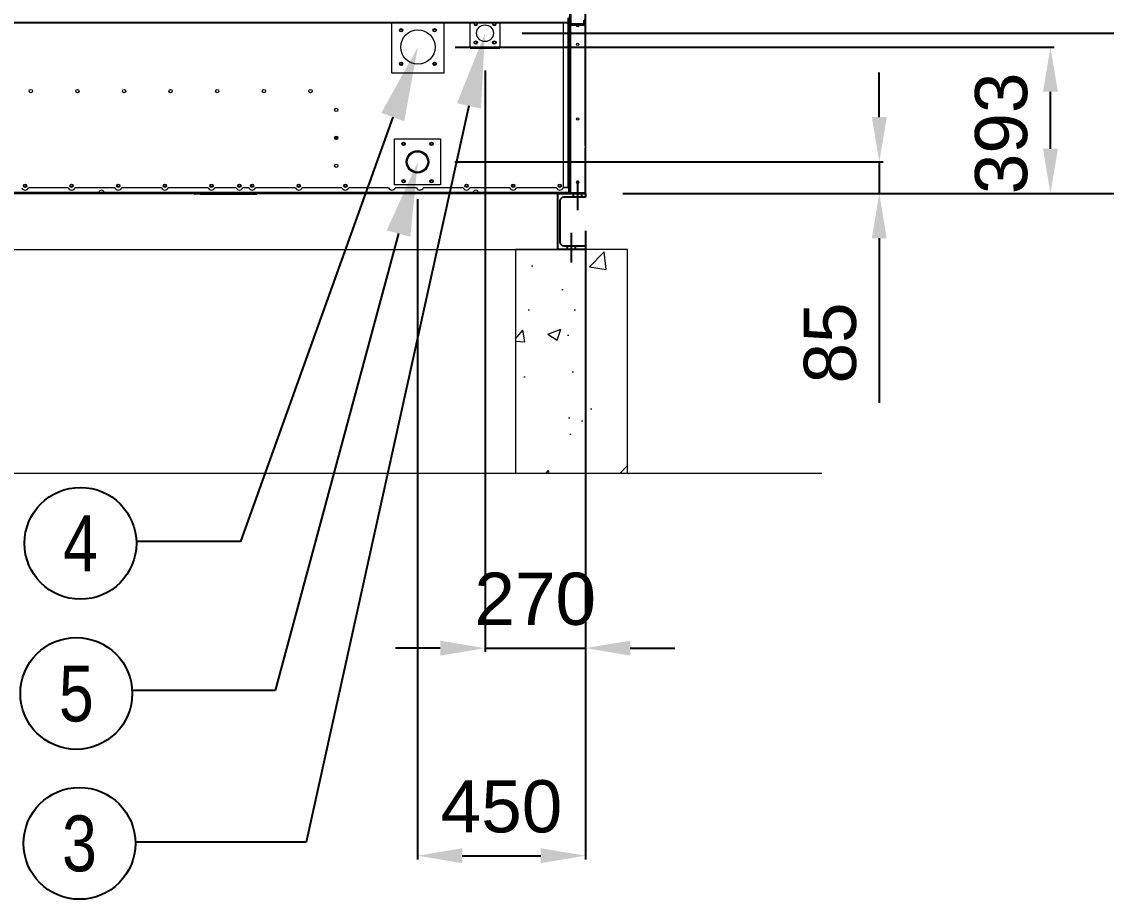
# Model space of a CAD drawing. Header units: millimetres. Extents: x 2739 to 32146, y 1792 to 22587.
# Drawn here: x 7681 to 10590, y 7482 to 9836 of the extents above; entities that cross this region are included whole.
import ezdxf
from ezdxf import colors
from ezdxf.entities.mleader import LeaderData, LeaderLine
from ezdxf.enums import TextEntityAlignment as Align
from ezdxf.math import Vec2, Vec3

# ---------------------------------------------------------------- set-up
doc = ezdxf.new("R2010")
doc.units = ezdxf.units.MM
for name, pattern in [('CENTER', [2, 1.25, -0.25, 0.25, -0.25]), ('CENTERX2', [4, 2.5, -0.5, 0.5, -0.5]), ('HIDDEN', [0.375, 0.25, -0.125]), ('HIDDENX2', [0.75, 0.5, -0.25])]:
    doc.linetypes.add(name, pattern=pattern)
for name, color, linetype in [('center', 1, 'CENTER'), ('HIDD', 2, 'HIDDENX2'), ('냉각탑_dim', 1, 'Continuous'), ('냉각탑_text', 3, 'Continuous'), ('냉각탑_기초', 23, 'Continuous')]:
    doc.layers.add(name, color=color, linetype=linetype)
doc.styles.get("Standard").update_dxf_attribs({"font": 'arial.ttf'})
doc.dimstyles.new('1.40', dxfattribs={"dimscale": 20, "dimtxt": 1.5, "dimasz": 1, "dimexe": 0.5, "dimexo": 0.5, "dimgap": 0.5, "dimtad": 1, "dimdec": 0, "dimzin": 0, "dimdsep": 46, "dimtxsty": 'Standard', "dimcen": 0, "dimclrd": 2, "dimclre": 2, "dimclrt": 3, "dimadec": 0, "dimazin": 0, "dimtfac": 1, "dimtdec": 0, "dimtmove": 0, "dimatfit": 0, "dimfxl": 1, "dimtolj": 1, "dimtzin": 0, "dimlwd": -1, "dimlwe": -1, "dimarcsym": 0})

# ---------------------------------------------------------------- blocks, each defined once
blk = doc.blocks.new('*D32')
at = {"color": 2, "transparency": 16777216}
for p, q in [((8923.8, 9704.9), (8923.8, 8145.4)), ((9193.3, 9274.9), (9193.3, 8145.4)), ((8803.8, 8155.4), (8683.8, 8155.4)), ((8923.8, 8155.4), (9193.3, 8155.4)), ((9313.3, 8155.4), (9433.3, 8155.4))]:
    blk.add_line(p, q, dxfattribs=at)
for points in [[(8803.8, 8175.4), (8803.8, 8135.4), (8923.8, 8155.4)], [(9313.3, 8175.4), (9313.3, 8135.4), (9193.3, 8155.4)]]:
    blk.add_solid(points, dxfattribs=at)
at = {"layer": 'Defpoints', "color": 0, "transparency": 16777216}
for p in [(8923.8, 9804.9), (9193.3, 9374.9), (9193.3, 8155.4)]:
    blk.add_point(p, dxfattribs=at)
at = {"color": 3, "lineweight": 5, "transparency": 16777216, "insert": (9058.5, 8286.9), "char_height": 140, "attachment_point": 5}
blk.add_mtext('\\A1;270', dxfattribs=at)
blk = doc.blocks.new('*D33')
at = {"color": 2, "transparency": 16777216}
for p, q in [((8742.8, 9359.9), (8742.8, 7588.6)), ((9193.3, 9274.9), (9193.3, 7588.6)), ((8862.8, 7598.6), (9073.3, 7598.6))]:
    blk.add_line(p, q, dxfattribs=at)
for points in [[(8862.8, 7618.6), (8862.8, 7578.6), (8742.8, 7598.6)], [(9073.3, 7618.6), (9073.3, 7578.6), (9193.3, 7598.6)]]:
    blk.add_solid(points, dxfattribs=at)
at = {"layer": 'Defpoints', "color": 0, "transparency": 16777216}
for p in [(8742.8, 9459.9), (9193.3, 9374.9), (9193.3, 7598.6)]:
    blk.add_point(p, dxfattribs=at)
at = {"color": 3, "lineweight": 5, "transparency": 16777216, "insert": (8968, 7730.1), "char_height": 140, "attachment_point": 5}
blk.add_mtext('\\A1;450', dxfattribs=at)
blk = doc.blocks.new('*D34')
at = {"color": 2, "transparency": 16777216}
for p, q in [((9981.2, 9579.9), (9981.2, 9699.9)), ((8842.8, 9459.9), (9991.2, 9459.9)), ((9981.2, 9459.9), (9981.2, 9374.9)), ((9293.3, 9374.9), (9991.2, 9374.9)), ((9981.2, 9254.9), (9981.2, 8813.2))]:
    blk.add_line(p, q, dxfattribs=at)
for points in [[(9961.2, 9579.9), (10001.2, 9579.9), (9981.2, 9459.9)], [(9961.2, 9254.9), (10001.2, 9254.9), (9981.2, 9374.9)]]:
    blk.add_solid(points, dxfattribs=at)
at = {"layer": 'Defpoints', "color": 0, "transparency": 16777216}
for p in [(8742.8, 9459.9), (9193.3, 9374.9), (9981.2, 9374.9)]:
    blk.add_point(p, dxfattribs=at)
at = {"color": 3, "lineweight": 5, "transparency": 16777216, "insert": (9849.7, 8974.1), "char_height": 140, "attachment_point": 5, "rotation": 90}
blk.add_mtext('\\A1;85', dxfattribs=at)
blk = doc.blocks.new('*D35')
at = {"color": 2, "transparency": 16777216}
for p, q in [((8843.8, 9767.9), (10450.2, 9767.9)), ((10440.2, 9494.9), (10440.2, 9647.9)), ((9293.3, 9374.9), (10450.2, 9374.9))]:
    blk.add_line(p, q, dxfattribs=at)
for points in [[(10420.2, 9647.9), (10460.2, 9647.9), (10440.2, 9767.9)], [(10420.2, 9494.9), (10460.2, 9494.9), (10440.2, 9374.9)]]:
    blk.add_solid(points, dxfattribs=at)
at = {"layer": 'Defpoints', "color": 0, "transparency": 16777216}
for p in [(8743.8, 9767.9), (10440.2, 9767.9), (9193.3, 9374.9)]:
    blk.add_point(p, dxfattribs=at)
at = {"color": 3, "lineweight": 5, "transparency": 16777216, "insert": (10308.7, 9536.4), "char_height": 140, "attachment_point": 5, "rotation": 90}
blk.add_mtext('\\A1;393', dxfattribs=at)
blk = doc.blocks.new('*D36')
at = {"color": 2, "transparency": 16777216}
for p, q in [((10854.6, 9924.9), (10854.6, 10044.9)), ((9023.8, 9804.9), (10864.6, 9804.9)), ((10854.6, 9804.9), (10854.6, 9374.9)), ((9293.3, 9374.9), (10864.6, 9374.9)), ((10854.6, 9254.9), (10854.6, 8700.5))]:
    blk.add_line(p, q, dxfattribs=at)
for points in [[(10834.6, 9924.9), (10874.6, 9924.9), (10854.6, 9804.9)], [(10834.6, 9254.9), (10874.6, 9254.9), (10854.6, 9374.9)]]:
    blk.add_solid(points, dxfattribs=at)
at = {"layer": 'Defpoints', "color": 0, "transparency": 16777216}
for p in [(8923.8, 9804.9), (9193.3, 9374.9), (10854.6, 9374.9)]:
    blk.add_point(p, dxfattribs=at)
at = {"color": 3, "lineweight": 5, "transparency": 16777216, "insert": (10723, 8917.7), "char_height": 140, "attachment_point": 5, "rotation": 90}
blk.add_mtext('\\A1;430', dxfattribs=at)
blk = doc.blocks.new('435')
for p, q in [((-131382, 21088.8), (-131342, 21088.8)), ((-131382, 21088.8), (-131382, 21078.8)), ((-131342, 21088.8), (-131342, 21038.8)), ((-131342, 21088.8), (-131342, 21038.8)), ((-131380, 21078.8), (-131382, 21078.8)), ((-131380, 21086.8), (-131344, 21086.8)), ((-131380, 21086.8), (-131380, 21078.8)), ((-131344, 21086.8), (-131344, 21040.8)), ((-131382, 21038.8), (-131382, 21050.8)), ((-131382, 21050.8), (-131380, 21050.8)), ((-131342, 21038.8), (-131382, 21038.8)), ((-131380, 21040.8), (-131380, 21050.8)), ((-131344, 21040.8), (-131380, 21040.8))]:
    blk.add_line(p, q)
blk = doc.blocks.new('3')
at = {"color": 7, "lineweight": 20, "ltscale": 0.2055}
blk.add_line((9151.3, 9378.3), (9151.3, 9871.5), dxfattribs=at)
at = {"color": 7, "lineweight": 20, "ltscale": 0.058333}
for p, q in [((8673.8, 9697.9), (8673.8, 9832.9)), ((8813.8, 9832.9), (8813.8, 9697.9)), ((8813.8, 9697.9), (8673.8, 9697.9))]:
    blk.add_line(p, q, dxfattribs=at)
at = {"color": 7, "lineweight": 20, "ltscale": 0.044444}
for p, q in [((8883.8, 9764.9), (8883.8, 9832.9)), ((8963.8, 9832.9), (8963.8, 9764.9)), ((8883.8, 9764.9), (8963.8, 9764.9))]:
    blk.add_line(p, q, dxfattribs=at)
at = {"color": 7, "lineweight": 20, "ltscale": 0.194167}
for p, q in [((9134.3, 9391.9), (9134.3, 9834.9)), ((9145.9, 9846.5), (9145.9, 9391.9)), ((9149.3, 9849.9), (9149.3, 9391.9))]:
    blk.add_line(p, q, dxfattribs=at)
at = {"color": 7, "lineweight": 20, "ltscale": 0.011892}
blk.add_line((9193.3, 9859.1), (9193.3, 9830.6), dxfattribs=at)
at = {"color": 7, "lineweight": 20, "ltscale": 0.201042}
blk.add_line((9193.3, 9376.6), (9193.3, 9859.1), dxfattribs=at)
at = {"color": 7, "lineweight": 20, "ltscale": 0.044866}
for p, q in [((9193.3, 9813.3), (9193.3, 9705.6)), ((9193.3, 9688.3), (9193.3, 9580.6))]:
    blk.add_line(p, q, dxfattribs=at)
at = {"color": 7, "lineweight": 20, "ltscale": 0.003608}
for p in [(9193.3, 9705.6), (9193.3, 9688.3)]:
    blk.add_line(p, (9193.3, 9696.9), dxfattribs=at)
at = {"color": 7, "lineweight": 20, "ltscale": 0.003726}
blk.add_line((8520.3, 9525), (8529.2, 9525), dxfattribs=at)
at = {"color": 7, "lineweight": 20, "ltscale": 0.002875}
blk.add_line((8521.3, 9521.6), (8528.2, 9521.6), dxfattribs=at)
at = {"color": 7, "lineweight": 20, "ltscale": 0.051667}
blk.add_line((8680.8, 9521.9), (8804.8, 9521.9), dxfattribs=at)
at = {"color": 7, "lineweight": 20, "ltscale": 0.05}
for p, q in [((8680.8, 9397.9), (8680.8, 9521.9)), ((8804.8, 9521.9), (8804.8, 9397.9))]:
    blk.add_line(p, q, dxfattribs=at)
at = {"color": 7, "lineweight": 20, "ltscale": 2.97138e-06}
for p, q in [((9149.3, 9536.5), (9149.3, 9536.5)), ((9149.3, 9531.5), (9149.3, 9531.6)), ((9149.3, 9526.5), (9149.3, 9526.6)), ((9149.3, 9521.6), (9149.3, 9521.5))]:
    blk.add_line(p, q, dxfattribs=at)
at = {"color": 7, "lineweight": 20, "ltscale": 0.000833333}
for p, q in [((9151.3, 9524.9), (9149.3, 9524.9)), ((9151.3, 9519.9), (9149.3, 9519.9)), ((7888.5, 9376.9), (7888.5, 9374.9)), ((7902, 9376.9), (7902, 9374.9)), ((8157.8, 9372.9), (8157.8, 9374.9)), ((8297.8, 9372.9), (8297.8, 9374.9)), ((8892.5, 9376.9), (8892.5, 9374.9)), ((8906, 9376.9), (8906, 9374.9)), ((9145.9, 9389.9), (9145.9, 9391.9))]:
    blk.add_line(p, q, dxfattribs=at)
at = {"color": 7, "lineweight": 20, "ltscale": 0.000833171}
for p, q in [((9149.3, 9521.7), (9151.3, 9521.7)), ((9149.3, 9519.9), (9151.3, 9519.9))]:
    blk.add_line(p, q, dxfattribs=at)
at = {"color": 7, "lineweight": 20, "ltscale": 0.000547189}
blk.add_line((9149.9, 9528.6), (9151.3, 9528.6), dxfattribs=at)
at = {"color": 7, "lineweight": 20, "ltscale": 0.000414935}
blk.add_line((9150.3, 9527.9), (9151, 9528.6), dxfattribs=at)
at = {"color": 7, "lineweight": 20, "ltscale": 0.00439}
blk.add_line((8804.8, 9397.9), (8680.8, 9397.9), dxfattribs=at)
at = {"color": 1, "linetype": 'CENTERX2', "ltscale": 50}
blk.add_line((9172.3, 9329.9), (9172.3, 9409.9), dxfattribs=at)
at = {"color": 7, "lineweight": 20}
blk.add_line((5670.9, 9374.9), (9115.7, 9374.9), dxfattribs=at)
at = {"color": 7, "lineweight": 20, "ltscale": 0.171731}
blk.add_line((7310.3, 9378.3), (7888.4, 9378.3), dxfattribs=at)
at = {"color": 7, "lineweight": 20, "ltscale": 0.17433}
blk.add_line((7470.1, 9374.9), (7888.5, 9374.9), dxfattribs=at)
at = {"color": 7, "lineweight": 20, "ltscale": 0.044641}
for p, q in [((7806.3, 9389.9), (7699.2, 9389.9)), ((7931.3, 9389.9), (7824.2, 9389.9)), ((8056.3, 9389.9), (7949.2, 9389.9)), ((8181.3, 9389.9), (8074.2, 9389.9)), ((8415.3, 9389.9), (8308.2, 9389.9)), ((8540.3, 9389.9), (8433.2, 9389.9)), ((8665.3, 9389.9), (8558.2, 9389.9)), ((8865.3, 9389.9), (8758.2, 9389.9)), ((8990.3, 9389.9), (8883.2, 9389.9)), ((9115.3, 9389.9), (9008.2, 9389.9))]:
    blk.add_line(p, q, dxfattribs=at)
at = {"color": 7, "lineweight": 20, "ltscale": 0.005698}
for p, q in [((7888.4, 9378.3), (7902.1, 9378.3)), ((8892.4, 9378.3), (8906.1, 9378.3))]:
    blk.add_line(p, q, dxfattribs=at)
at = {"color": 7, "lineweight": 20, "ltscale": 0.005614}
for p, q in [((7888.5, 9376.9), (7902, 9376.9)), ((7888.5, 9374.9), (7902, 9374.9)), ((8892.5, 9376.9), (8906, 9376.9)), ((8892.5, 9374.9), (8906, 9374.9))]:
    blk.add_line(p, q, dxfattribs=at)
at = {"color": 7, "lineweight": 20, "ltscale": 0.412719}
blk.add_line((7902, 9374.9), (8892.5, 9374.9), dxfattribs=at)
at = {"color": 7, "lineweight": 20, "ltscale": 0.412635}
blk.add_line((7902.1, 9378.3), (8892.4, 9378.3), dxfattribs=at)
at = {"color": 7, "lineweight": 20, "ltscale": 0.004833}
for p, q in [((8157.8, 9372.9), (8146.2, 9372.9)), ((8297.8, 9372.9), (8309.4, 9372.9)), ((9134.3, 9391.9), (9145.9, 9391.9)), ((9147.6, 9389.9), (9147.6, 9378.3))]:
    blk.add_line(p, q, dxfattribs=at)
at = {"color": 7, "lineweight": 20, "ltscale": 0.000833651}
for p, q in [((8159.8, 9372.9), (8159.8, 9374.9)), ((8295.8, 9372.9), (8295.8, 9374.9))]:
    blk.add_line(p, q, dxfattribs=at)
at = {"color": 7, "lineweight": 20, "ltscale": 0.056667}
blk.add_line((8159.8, 9372.9), (8295.8, 9372.9), dxfattribs=at)
at = {"color": 7, "lineweight": 20, "ltscale": 0.023808}
for p, q in [((8256.3, 9389.9), (8199.2, 9389.9)), ((8740.3, 9389.9), (8683.2, 9389.9))]:
    blk.add_line(p, q, dxfattribs=at)
at = {"color": 7, "lineweight": 20, "ltscale": 0.006725}
blk.add_line((8290.3, 9389.9), (8274.2, 9389.9), dxfattribs=at)
at = {"color": 7, "lineweight": 20, "ltscale": 0.100651}
blk.add_line((8906, 9374.9), (9147.6, 9374.9), dxfattribs=at)
at = {"color": 7, "lineweight": 20, "ltscale": 0.100609}
blk.add_line((8906.1, 9378.3), (9147.6, 9378.3), dxfattribs=at)
at = {"color": 7, "lineweight": 20, "ltscale": 0.004083}
blk.add_line((9115.7, 9374.9), (9125.5, 9374.9), dxfattribs=at)
at = {"color": 7, "lineweight": 25, "ltscale": 0.125}
for p, q in [((9118.3, 9374.9), (9193.3, 9374.9)), ((9193.3, 9224.9), (9118.3, 9224.9))]:
    blk.add_line(p, q, dxfattribs=at)
at = {"ltscale": 25}
blk.add_line((9118.3, 9374.9), (9118.3, 9224.9), dxfattribs=at)
at = {"color": 7, "lineweight": 20, "ltscale": 0.026917}
blk.add_line((9190.1, 9374.9), (9125.5, 9374.9), dxfattribs=at)
at = {"color": 7, "lineweight": 20, "ltscale": 0.005987}
blk.add_line((9147.6, 9389.9), (9133.2, 9389.9), dxfattribs=at)
at = {"color": 7, "lineweight": 20, "ltscale": 0.001417}
for p, q in [((9145.9, 9391.9), (9149.3, 9391.9)), ((9147.6, 9374.9), (9147.6, 9378.3))]:
    blk.add_line(p, q, dxfattribs=at)
at = {"color": 7, "lineweight": 20, "ltscale": 0.000833334}
blk.add_line((9147.3, 9391.9), (9147.3, 9389.9), dxfattribs=at)
at = {"color": 7, "lineweight": 20, "ltscale": 0.000708333}
for p, q in [((9147.6, 9377.8), (9149.3, 9377.8)), ((9147.6, 9376.9), (9149.3, 9376.9))]:
    blk.add_line(p, q, dxfattribs=at)
at = {"color": 7, "lineweight": 20, "ltscale": 0.002958}
blk.add_line((9154.7, 9374.9), (9147.6, 9374.9), dxfattribs=at)
at = {"color": 7, "lineweight": 20, "ltscale": 0.000128159}
blk.add_line((9149, 9391.9), (9149.3, 9391.9), dxfattribs=at)
at = {"color": 7, "lineweight": 20, "ltscale": 0.005875}
blk.add_line((9149.3, 9377.8), (9149.3, 9391.9), dxfattribs=at)
at = {"color": 7, "lineweight": 20, "ltscale": 0.000832339}
blk.add_line((9149.3, 9379.9), (9151.3, 9379.9), dxfattribs=at)
at = {"color": 7, "lineweight": 20, "ltscale": 0.000837582}
blk.add_line((9149.3, 9378.1), (9151.3, 9378.1), dxfattribs=at)
at = {"color": 7, "lineweight": 20, "ltscale": 0.000375}
blk.add_line((9149.3, 9377.8), (9149.3, 9376.9), dxfattribs=at)
blk.add_line((9149.3, 9377.8), (9149.3, 9376.9), dxfattribs=at)
blk.add_line((9149.3, 9377.8), (9149.3, 9376.9), dxfattribs=at)
blk.add_line((9149.3, 9377.8), (9149.3, 9376.9), dxfattribs=at)
blk.add_line((9149.3, 9377.8), (9149.3, 9376.9), dxfattribs=at)
blk.add_line((9149.3, 9377.8), (9149.3, 9376.9), dxfattribs=at)
at = {"color": 7, "lineweight": 20, "ltscale": 0.000374986}
blk.add_line((9149.3, 9376.9), (9149.3, 9377.8), dxfattribs=at)
at = {"color": 7, "lineweight": 20, "ltscale": 0.01525}
blk.add_line((9191.3, 9374.9), (9154.7, 9374.9), dxfattribs=at)
for p, q in [((9161.3, 9364.9), (9161.3, 9374.9)), ((9183.3, 9364.9), (9183.3, 9374.9)), ((9144.8, 9224.9), (9144.8, 9234.9)), ((9166.8, 9224.9), (9166.8, 9234.9))]:
    blk.add_line(p, q)
at = {"color": 7, "lineweight": 20, "ltscale": 0.001168}
blk.add_line((9193.3, 9389.9), (9193.3, 9387.1), dxfattribs=at)
at = {"color": 7, "lineweight": 20, "ltscale": 0.00485}
blk.add_line((9193.3, 9388.3), (9193.3, 9376.6), dxfattribs=at)
at = {"color": 7, "lineweight": 20, "ltscale": 0.003775}
blk.add_line((9193.3, 9378.3), (9193.3, 9387.4), dxfattribs=at)
at = {"color": 7, "lineweight": 25, "ltscale": 0.008333}
blk.add_line((9193.3, 9374.9), (9193.3, 9364.9), dxfattribs=at)
at = {"color": 7, "lineweight": 25, "ltscale": 0.091667}
blk.add_line((9124.8, 9354.9), (9124.8, 9244.9), dxfattribs=at)
at = {"color": 7, "lineweight": 25, "ltscale": 0.05125}
for p, q in [((9193.3, 9364.9), (9134.8, 9364.9)), ((9134.8, 9234.9), (9193.3, 9234.9))]:
    blk.add_line(p, q, dxfattribs=at)
at = {"lineweight": 5}
blk.add_line((5668.3, 9224.9), (9118.3, 9224.9), dxfattribs=at)
at = {"color": 7, "lineweight": 15, "ltscale": 0.0625}
blk.add_line((9193.3, 9234.9), (9193.3, 9224.9), dxfattribs=at)
at = {"color": 7, "lineweight": 20}
for centre, radius in [((8898.8, 9829.9), 3), ((8948.8, 9829.9), 3), ((8698.8, 9812.9), 3), ((8743.8, 9767.9), 46), ((8788.8, 9812.9), 3), ((8923.8, 9804.9), 22.5), ((9172.3, 9824.9), 3), ((8898.8, 9779.9), 4.5), ((8898.8, 9779.9), 3), ((8948.8, 9779.9), 4.5), ((8948.8, 9779.9), 3), ((9172.3, 9774.9), 3), ((8698.8, 9722.9), 3), ((8788.8, 9722.9), 3), ((7705.8, 9649.9), 4.5), ((7830.8, 9649.9), 4.5), ((7955.8, 9649.9), 4.5), ((8080.8, 9649.9), 4.5), ((8205.8, 9649.9), 4.5), ((8330.8, 9649.9), 4.5), ((8455.8, 9649.9), 4.5), ((8524.8, 9599.4), 4.5), ((9172.3, 9574.9), 3), ((8524.8, 9524.4), 4.5), ((8705.3, 9507.9), 4.5), ((8780.3, 9507.9), 4.5), ((8705.3, 9507.9), 3), ((8742.8, 9459.9), 30.2), ((8742.8, 9459.9), 27.3), ((8780.3, 9507.9), 3), ((8524.8, 9449.4), 4.5), ((7690.3, 9395.9), 4.5), ((7690.3, 9395.9), 3), ((7815.3, 9395.9), 4.5), ((7815.3, 9395.9), 3), ((7940.3, 9395.9), 4.5), ((7940.3, 9395.9), 3), ((8065.3, 9395.9), 4.5), ((8065.3, 9395.9), 3), ((8190.3, 9395.9), 4.5), ((8190.3, 9395.9), 3), ((8265.3, 9395.9), 4.5), ((8265.3, 9395.9), 3), ((8299.3, 9395.9), 4.5), ((8299.3, 9395.9), 3), ((8424.3, 9395.9), 4.5), ((8424.3, 9395.9), 3), ((8549.3, 9395.9), 4.5), ((8549.3, 9395.9), 3), ((8705.3, 9407.9), 4.5), ((8705.3, 9407.9), 3), ((8780.3, 9407.9), 4.5), ((8780.3, 9407.9), 3), ((8874.3, 9395.9), 4.5), ((8874.3, 9395.9), 3), ((8999.3, 9395.9), 4.5), ((8999.3, 9395.9), 3), ((9124.3, 9395.9), 4.5), ((9124.3, 9395.9), 3), ((9172.3, 9404.9), 3)]:
    blk.add_circle(centre, radius, dxfattribs=at)
at = {"lineweight": 5}
for centre in [(8698.8, 9812.9), (8788.8, 9812.9), (8698.8, 9722.9), (8788.8, 9722.9)]:
    blk.add_circle(centre, 4.5, dxfattribs=at)
at = {"color": 7, "lineweight": 20}
for centre, radius, start, end in [((8898.8, 9829.9), 4.5, 138.1897, 41.8103), ((8948.8, 9829.9), 4.5, 138.1897, 41.8103), ((9144.1, 9639.7), 5.2, 0, 0.6924), ((9152.7, 9530.3), 3.4, 180, 245.6843), ((9145.9, 9413.5), 3.4, 0, 0.2366), ((7690.3, 9394.4), 10, 206.7437, 333.2563), ((7815.3, 9394.4), 10, 206.7437, 333.2563), ((7904.8, 9376), 16.6, 171.9124, 179.4428), ((7895.3, 9376.8), 7, 12.3734, 167.6266), ((7885.7, 9376), 16.6, 0.5572, 8.0877), ((7940.3, 9394.4), 10, 206.7437, 333.2563), ((8065.3, 9394.4), 10, 206.7437, 333.2563), ((8146.2, 9376.3), 3.4, 204.3017, 270), ((8146.2, 9376.3), 1.4, 268.112, 270), ((8190.3, 9394.4), 10, 206.7437, 333.2563), ((8265.3, 9394.4), 10, 206.7437, 333.2563), ((8299.3, 9394.4), 10, 206.7437, 333.2563), ((8309.4, 9376.3), 3.4, 270, 335.6983), ((8309.4, 9376.3), 1.4, 270, 271.888), ((8424.3, 9394.4), 10, 206.7437, 333.2563), ((8549.3, 9394.4), 10, 206.7437, 333.2563), ((8674.3, 9394.4), 10, 206.7437, 333.2563), ((8749.3, 9394.4), 10, 206.7437, 333.2563), ((8874.3, 9394.4), 10, 206.7437, 333.2563), ((8908.8, 9376), 16.6, 171.9124, 179.4428), ((8899.3, 9376.8), 7, 12.3734, 167.6266), ((8889.7, 9376), 16.6, 0.5572, 8.0877), ((8999.3, 9394.4), 10, 206.7437, 333.2563), ((9124.3, 9394.4), 10, 206.7437, 333.2563), ((9145.9, 9378.3), 3.4, 299.9991, 335.6839)]:
    blk.add_arc(centre, radius, start, end, dxfattribs=at)
at = {"color": 7, "lineweight": 25}
for centre, start, end in [((9134.8, 9354.9), 90, 180), ((9134.8, 9244.9), 180, 270)]:
    blk.add_arc(centre, 10, start, end, dxfattribs=at)
at = {"color": 7, "lineweight": 20}
for centre, major_axis, ratio, start_param, end_param in [((9145.9, 9686.8), (3.4, 0), 0.087156, 0, 0.009032), ((9145.9, 9536.5), (3.4, 0), 0.999969, 0, 0.017333), ((9145.9, 9531.5), (3.4, 0), 0.999969, 0, 0.015352), ((9145.9, 9531.5), (3.4, 0), 0.999969, 0, 0.015332), ((9145.9, 9526.5), (3.4, 0), 0.999969, 0, 0.013059), ((9145.9, 9526.5), (3.4, 0), 0.999969, 6.283185, 6.29622), ((9145.9, 9521.5), (3.4, 0), 0.999969, 6.283185, 6.293406), ((9145.9, 9496.4), (-3.4, 0), 0.999969, 3.125622, 3.141593), ((9145.9, 9491.4), (-3.4, 0), 0.999969, 3.125622, 3.141593), ((9145.9, 9486.4), (-3.4, 0), 0.999969, 3.131366, 3.141593)]:
    blk.add_ellipse(centre, major_axis=major_axis, ratio=ratio, start_param=start_param, end_param=end_param, dxfattribs=at)
for points in [[(9149.9, 9528.6), (9149.7, 9529), (9149.5, 9529.3), (9149.3, 9529.7), (9149.3, 9530), (9149.3, 9530.3)], [(7888.5, 9376.9), (7888.5, 9376.9), (7888.4, 9377), (7888.4, 9377), (7888.3, 9377.1), (7888.3, 9377.1)], [(7902.2, 9377.1), (7902.2, 9377.1), (7902.2, 9377), (7902.1, 9377), (7902.1, 9376.9), (7902, 9376.9)], [(8892.5, 9376.9), (8892.5, 9376.9), (8892.4, 9377), (8892.4, 9377), (8892.3, 9377.1), (8892.3, 9377.1)], [(8906.2, 9377.1), (8906.2, 9377.1), (8906.2, 9377), (8906.1, 9377), (8906.1, 9376.9), (8906, 9376.9)]]:
    blk.add_open_spline(points, degree=5, dxfattribs=at)
for points, knots in [([(7888.5, 9374.9), (7888.5, 9374.9), (7888.4, 9375), (7888.4, 9375.1), (7888.3, 9375.4), (7888.3, 9375.7), (7888.3, 9375.9), (7888.3, 9376), (7888.3, 9376.2)], [0, 0, 0, 0, 0, 0, 3.009, 3.009, 3.009, 4.870321, 4.870321, 4.870321, 4.870321, 4.870321, 4.870321]), ([(7902.3, 9376.2), (7902.3, 9375.8), (7902.2, 9375.5), (7902.2, 9375.3), (7902.2, 9375), (7902.1, 9375), (7902, 9375), (7902, 9374.9), (7902, 9374.9)], [0, 0, 0, 0, 0, 0, 3.956241, 3.956241, 3.956241, 4.866694, 4.866694, 4.866694, 4.866694, 4.866694, 4.866694]), ([(8892.5, 9374.9), (8892.5, 9374.9), (8892.4, 9375), (8892.4, 9375.1), (8892.3, 9375.4), (8892.3, 9375.7), (8892.3, 9375.9), (8892.3, 9376), (8892.3, 9376.2)], [0, 0, 0, 0, 0, 0, 3.009, 3.009, 3.009, 4.870321, 4.870321, 4.870321, 4.870321, 4.870321, 4.870321]), ([(8906.3, 9376.2), (8906.3, 9375.8), (8906.2, 9375.5), (8906.2, 9375.3), (8906.2, 9375), (8906.1, 9375), (8906, 9375), (8906, 9374.9), (8906, 9374.9)], [0, 0, 0, 0, 0, 0, 3.956241, 3.956241, 3.956241, 4.866694, 4.866694, 4.866694, 4.866694, 4.866694, 4.866694])]:
    blk.add_open_spline(points, degree=5, knots=knots, dxfattribs=at)
at = {"layer": 'center', "lineweight": 20}
for p, q in [((9151.3, 12974.9), (9151.3, 9374.9)), ((9193.3, 12974.9), (9193.3, 9374.9)), ((5635.3, 9832.9), (9151.3, 9832.9)), ((9193.3, 9374.9), (9151.3, 9374.9))]:
    blk.add_line(p, q, dxfattribs=at)
at = {"layer": 'HIDD', "linetype": 'HIDDEN', "lineweight": 20}
for p, q in [((9153.3, 12972.7), (9153.3, 9376.9)), ((9191.3, 12972.7), (9191.3, 9502.1)), ((5637.3, 9834.9), (9151.3, 9834.9)), ((9191.3, 9497.9), (9191.3, 9376.9)), ((9191.3, 9376.9), (9153.3, 9376.9))]:
    blk.add_line(p, q, dxfattribs=at)
at = {"lineweight": 20, "xscale": -1}
blk.add_blockref('435', (-122190.7, -11210.9), dxfattribs=at)

msp = doc.modelspace()

# ---------------------------------------------------------------- hatches: boundary and pattern name
at = {"layer": '냉각탑_기초', "lineweight": 20, "ltscale": 30}
h = msp.add_hatch(dxfattribs=at)
h.set_pattern_fill('AR-CONC', color=256, scale=50, style=0)
h.set_pattern_definition([(50, (-7752.76, -7316.37), (358.63, -31.376), [37.5, -412.5]), (355, (-7752.76, -7316.37), (-69.3757, 376.096), [30, -330]), (100.4514, (-7722.88, -7319), (289.2547, 344.72), [31.87, -350.571]), (46.1842, (-7752.76, -7216.37), (533.6205, -82.7595), [56.25, -618.75]), (96.6356, (-7708.3, -7223.27), (467.331, 487.059), [47.805, -525.856]), (351.1842, (-7752.76, -7216.4), (467.331, 487.059), [45, -495]), (21, (-7702.76, -7241.37), (298.4535, -201.3094), [37.5, -412.5]), (326, (-7702.76, -7241.37), (121.6577, 362.575), [30, -330]), (71.4514, (-7677.9, -7258.15), (420.1113, 161.265), [31.87, -350.571]), (37.5, (-7752.76, -7316.37), (6.0799, 166.4469), [0, -326, 0, -335, 0, -331.25]), (7.5, (-7752.76, -7316.37), (131.5348, 197.2059), [0, -191, 0, -318.5, 0, -126.25]), (327.5, (-7864.26, -7316.37), (266.9112, -11.2774), [0, -125, 0, -390, 0, -517.5]), (317.5, (-7914.26, -7316.37), (291.593, 50.0525), [0, -162.5, 0, -259, 0, -367.5])])
h.paths.add_polyline_path([(9005.8, 9224.9), (9305.8, 9224.9), (9305.8, 8624.9), (9005.8, 8624.9)])

# ---------------------------------------------------------------- linework, layer by layer
at = {"color": 1, "linetype": 'CENTERX2', "ltscale": 50}
msp.add_line((9155.8, 9189.9), (9155.8, 9269.9), dxfattribs=at)
at = {"layer": '냉각탑_dim', "linetype": 'ByBlock', "lineweight": -3}
for centre in [(7838.9, 8436.6), (7827.8, 8033.8), (7836.3, 7631.6)]:
    msp.add_circle(centre, 150, dxfattribs=at)
at = {"layer": '냉각탑_기초', "lineweight": 20, "ltscale": 30}
msp.add_line((5068.7, 8624.9), (9826.7, 8624.9), dxfattribs=at)
msp.add_lwpolyline([(9305.8, 8624.9), (9305.8, 9224.9), (9005.8, 9224.9), (9005.8, 8624.9)], dxfattribs=at)

# ---------------------------------------------------------------- block references
msp.add_blockref('3', (0, 0))

# ---------------------------------------------------------------- texts
at = {"layer": '냉각탑_text', "width": 0.8}
for s, p in [('4', (7838.9, 8436.6)), ('5', (7827.8, 8033.8)), ('3', (7836.3, 7631.6))]:
    msp.add_text(s, height=150, dxfattribs=at).set_placement(p, align=Align.MIDDLE_CENTER)

# ---------------------------------------------------------------- dimensions: what is measured, and where the dimension line sits
at = {"lineweight": 5}
for base, p1, picture, middle in [((10854.6, 9374.9), (8923.8, 9804.9), '*D36', (10723, 8917.7)), ((9981.2, 9374.9), (8742.8, 9459.9), '*D34', (9849.7, 8974.1))]:
    dim = msp.add_linear_dim(base=base, p1=p1, p2=(9193.3, 9374.9), angle=90, dimstyle='1.40', override={"dimtxt": 7, "dimasz": 6, "dimexo": 5, "dimgap": 3}, dxfattribs=at)
    dim.commit()
    dim.dimension.update_dxf_attribs({"geometry": picture, "text_midpoint": middle})
dim = msp.add_linear_dim(base=(9193.2610256, 8155.4125529), p1=(8923.7610256, 9804.9466969), p2=(9193.2610256, 9374.9466969), dimstyle='1.40', override={"dimtxt": 7, "dimasz": 6, "dimexo": 5, "dimgap": 3}, dxfattribs=at)
dim.commit()
dim.dimension.update_dxf_attribs({"geometry": '*D32', "text_midpoint": (9058.5110256, 8155.4125529), "dimtype": 160})
dim = msp.add_linear_dim(base=(10440.2, 9767.9), p1=(9193.3, 9374.9), p2=(8743.8, 9767.9), angle=90, dimstyle='1.40', override={"dimtxt": 7, "dimasz": 6, "dimexo": 5, "dimgap": 3}, dxfattribs=at)
dim.commit()
dim.dimension.update_dxf_attribs({"geometry": '*D35', "text_midpoint": (10440.2, 9536.4), "dimtype": 160})
dim = msp.add_linear_dim(base=(9193.261, 7598.613), p1=(8742.8383, 9459.947), p2=(9193.261, 9374.9467), dimstyle='1.40', override={"dimtxt": 7, "dimasz": 6, "dimexo": 5, "dimgap": 3}, dxfattribs=at)
dim.commit()
dim.dimension.update_dxf_attribs({"geometry": '*D33', "text_midpoint": (8968.0497, 7730.0932)})

# ---------------------------------------------------------------- leaders
at = {"layer": '냉각탑_dim', "lineweight": -3}
ml = msp.add_multileader_mtext('Standard', dxfattribs=at)
ml.set_content('')
ml.set_leader_properties(color=256)
ml.build(insert=Vec2(0, 0))
ml.multileader.update_dxf_attribs({"text_right_attachment_type": 6, "dogleg_length": 5, "arrow_head_size": 199.5, "scale": 30})
ctx = ml.context
ctx.base_point, ctx.scale, ctx.char_height, ctx.arrow_head_size, ctx.landing_gap_size, ctx.plane_origin = Vec3(7986.2, 7634.8), 30, 7.18, 199.5, 3.59, Vec3(8007.7, 8498.9)
ctx.right_attachment, ctx.text_align_type = 6, 2
notes = []
notes.append((ctx, [(0, (1, 1, 0), (8443.8, 7634.8), (-1, 0), 457.5, [(0, [(8923.8, 9804.9)], 0, [])])]))
ctx.mtext, ml.multileader.dxf.content_type = None, 0
ml = msp.add_multileader_mtext('Standard', dxfattribs=at)
ml.set_content('')
ml.set_leader_properties(color=256)
ml.build(insert=Vec2(0, 0))
ml.multileader.update_dxf_attribs({"text_right_attachment_type": 6, "dogleg_length": 5, "arrow_head_size": 199.5, "scale": 30})
ctx = ml.context
ctx.base_point, ctx.scale, ctx.char_height, ctx.arrow_head_size, ctx.landing_gap_size, ctx.plane_origin = Vec3(7988.8, 8441.9), 30, 7.18, 199.5, 3.59, Vec3(7609.4, 8050.5)
ctx.right_attachment, ctx.text_align_type = 6, 2
notes.append((ctx, [(0, (1, 1, 0), (8268.3, 8441.9), (-1, 0), 279.5, [(0, [(8743.8, 9767.9)], 0, [])])]))
ctx.mtext, ml.multileader.dxf.content_type = None, 0
ml = msp.add_multileader_mtext('Standard', dxfattribs=at)
ml.set_content('')
ml.set_leader_properties(color=256)
ml.build(insert=Vec2(0, 0))
ml.multileader.update_dxf_attribs({"text_right_attachment_type": 6, "dogleg_length": 5, "arrow_head_size": 199.5, "scale": 30})
ctx = ml.context
ctx.base_point, ctx.scale, ctx.char_height, ctx.arrow_head_size, ctx.landing_gap_size, ctx.plane_origin = Vec3(7977.6, 8041.6), 30, 7.18, 199.5, 3.59, Vec3(8600.1, 7762.5)
ctx.right_attachment, ctx.text_align_type = 6, 2
notes.append((ctx, [(0, (1, 1, 0), (8361.1, 8041.6), (-1, 0), 383.5, [(0, [(8743.8, 9460.2)], 0, [])])]))
ctx.mtext, ml.multileader.dxf.content_type = None, 0
for ctx, leaders in notes:
    for number, flags, end, landing, length, lines in leaders:
        leader = LeaderData()
        leader.index, (leader.has_last_leader_line, leader.has_dogleg_vector, leader.attachment_direction) = number, flags
        leader.last_leader_point, leader.dogleg_vector, leader.dogleg_length = Vec3(end), Vec3(landing), length
        for number, points, colour, breaks in lines:
            line = LeaderLine()
            line.index, line.vertices, line.color, line.breaks = number, Vec3.list(points), colors.encode_raw_color(colour), breaks
            leader.lines.append(line)
        ctx.leaders.append(leader)

doc.saveas('drawing.dxf')
